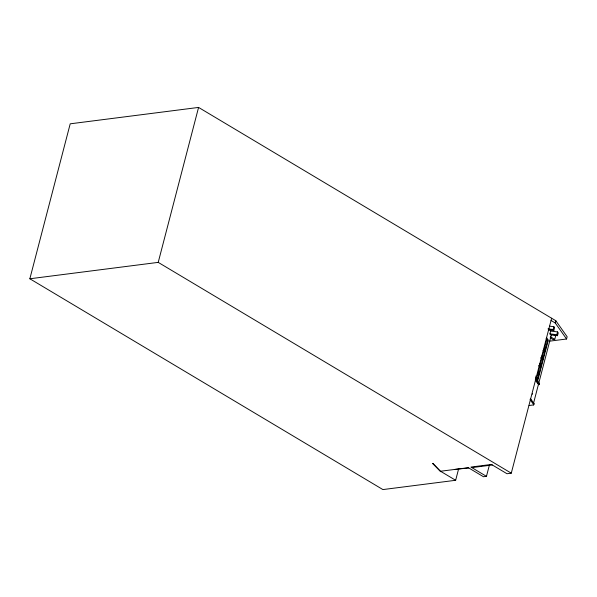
<?xml version="1.0" encoding="UTF-8"?>
<svg xmlns="http://www.w3.org/2000/svg" width="597" height="597" viewBox="0 0 597 597"><rect width="100%" height="100%" fill="white"/><g stroke="black" fill="none" stroke-linecap="round" stroke-linejoin="round"><path stroke-width="0.9" d="M458.69 468.608L455.653 480.286L382.908 489.577L29.85 278.769L70.207 123.818L198.577 107.423L555.837 320.746L567.15 336.753L566.568 338.999L549.083 341.23M29.85 278.769L158.22 262.374L198.577 107.423M455.653 480.286L440.519 471.249L468.332 467.697L483.466 476.734L486.458 476.346L489.503 464.675M486.458 476.346L470.906 467.063L491.443 464.444L506.995 473.727L511.278 473.182L531.897 394.02L532.315 394.274L532.464 393.714L532.039 393.46L551.635 318.231M536.785 377.908L539.636 366.961L538.651 365.565M539.927 365.842L541.68 359.103L540.695 357.707M542.18 357.178L543.434 352.364L544.583 352.499L543.121 358.11L541.643 356.021M543.964 350.349L546.509 340.574L547.658 340.708L544.874 351.379L543.397 349.29M538.024 374.976L538.725 372.282M544.576 349.827L545.277 347.133M539.307 365.006L540.785 367.095L537.71 378.886L535.74 376.103M541.352 357.148L542.83 359.237L541.076 365.976L539.598 363.886M536.621 380.371L537.77 380.505L548.3 340.081L546.733 337.865M550.658 331.081L557.538 331.895L558.24 332.88L557.508 335.693L550.628 334.88L549.927 333.887L550.658 331.081L549.665 329.678M533.457 403.55L551.412 334.618M553.867 326.686L554.568 327.678L553.837 330.484L553.135 329.492L553.867 326.686L549.561 326.178M529.084 405.505L533.584 404.93L534.031 403.617L530.367 398.43M533.584 404.93L534.031 403.617M539.3 383.408L538.852 384.714L539.3 383.408L535.628 378.222M566.568 338.999L555.255 322.992L555.837 320.746M550.173 337.857L553.053 339.581L554.77 339.357L555.643 335.992L554.203 335.133M557.508 335.693L556.814 334.701L557.538 331.895M468.749 467.951L454.421 469.473M471.824 467.615L492.368 464.988M547.971 328.887L553.135 329.492M548.673 329.88L553.837 330.484M549.927 333.887L556.814 334.701M541.68 359.103L542.83 359.237M539.636 366.961L540.785 367.095M551.053 320.477L555.255 322.992M550.441 336.783L554.77 339.357M158.22 262.374L511.278 473.182M546.18 338.618L547.658 340.708M543.106 350.409L544.583 352.499M535.681 377.55L537.77 380.505M537.673 381.856L538.725 383.341M535.337 379.341L539.001 384.535M535.285 380.02L538.427 384.468M530.315 399.109L531.367 400.587M530.076 399.557L533.74 404.744M433.041 463.459L432.489 463.421L440.81 471.712L433.041 463.459"/></g></svg>
